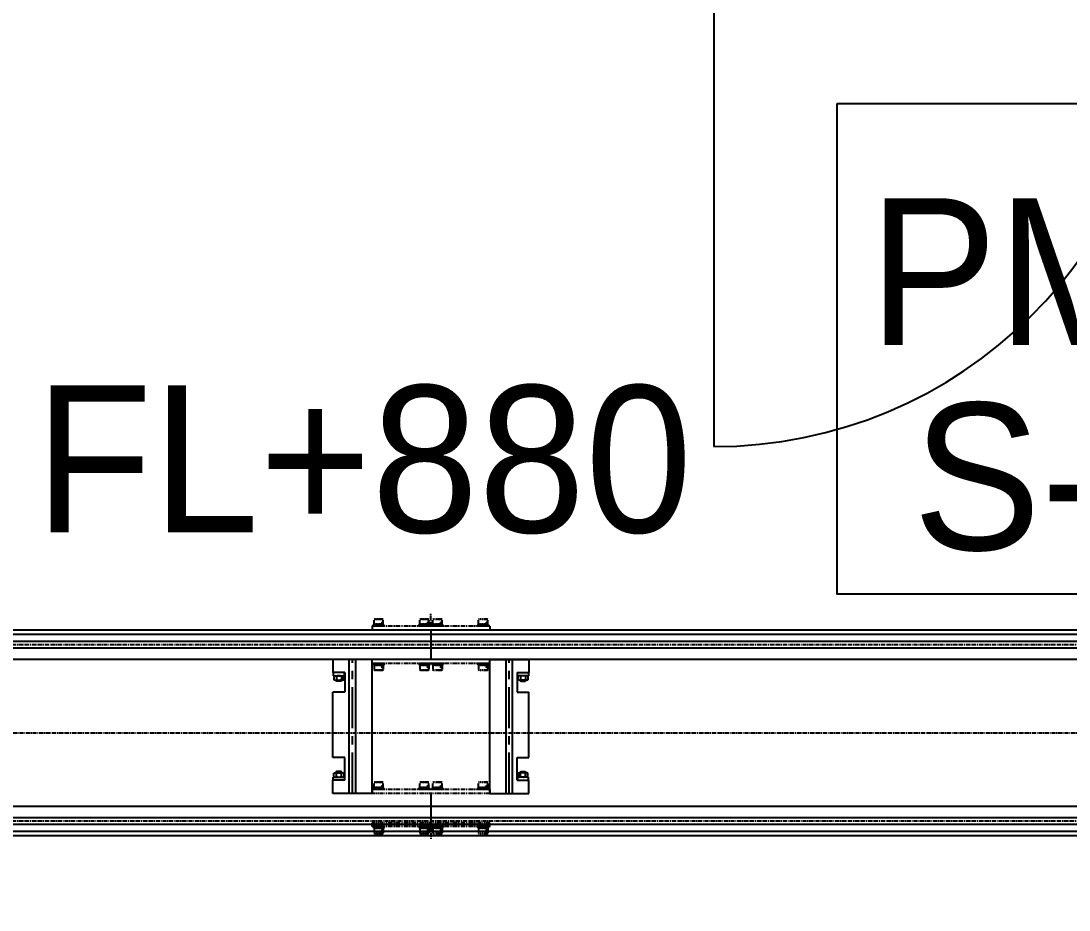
# Model space of a CAD drawing. Header units: inches. Extents: x 0 to 77285, y -118 to 40065.
# Drawn here: x 14637 to 16242, y 23434 to 24796 of the extents above; entities that cross this region are included whole.
import ezdxf

# ---------------------------------------------------------------- set-up
doc = ezdxf.new("R2010")
doc.units = ezdxf.units.IN
doc.header["$LTSCALE"] = 5
doc.header["$MEASUREMENT"] = 0
for name, pattern in [('CENTER', [2, 1.25, -0.25, 0.25, -0.25]), ('CENTERX2', [4, 2.5, -0.5, 0.5, -0.5]), ('PHANTOM', [2.5, 1.25, -0.25, 0.25, -0.25, 0.25, -0.25])]:
    doc.linetypes.add(name, pattern=pattern)
for name, color, linetype in [('11', 1, 'CENTER'), ('66', 6, 'PHANTOM'), ('A', 8, 'Continuous'), ('B', 123, 'Continuous'), ('G', 231, 'Continuous')]:
    doc.layers.add(name, color=color, linetype=linetype)
doc.styles.add('SCI', font='')
doc.styles.get('SCI').set_extended_font_data('Gulim')
doc.dimstyles.new('SCH', dxfattribs={"dimtxt": 2.5, "dimasz": 2, "dimexe": 1.25, "dimexo": 0.625, "dimtad": 1, "dimdec": 8, "dimtxsty": 'SCI', "dimcen": 2.5, "dimclrd": 4, "dimclre": 4, "dimclrt": 7, "dimadec": 8, "dimazin": 2, "dimtfac": 1, "dimtdec": 8, "dimtmove": 0, "dimatfit": 3, "dimfxl": 1, "dimarcsym": 0})

# ---------------------------------------------------------------- blocks, each defined once
blk = doc.blocks.new('A$C9523087c')
for p, q in [((55, 150), (75, 150)), ((55, 90), (55, 150)), ((75, 132), (75, 150)), ((75, 132), (75, 150)), ((75, 132.5), (75, 149.5)), ((75, 149.5), (80, 149.5)), ((75, 149.5), (80, 149.5)), ((80, 149.5), (80, 132.5)), ((80, 149.5), (80, 132.5)), ((80, 146.6), (80, 135.4)), ((80, 146.6), (80, 135.4)), ((80.6, 148.5), (85.9, 148.5)), ((80.6, 148.5), (85.9, 148.5)), ((80.6, 144.8), (85.9, 144.8)), ((80.6, 144.8), (85.9, 144.8)), ((86.5, 146.6), (86.5, 135.4)), ((86.5, 146.6), (86.5, 135.4)), ((87.7, 145), (86.5, 145)), ((87.7, 145), (86.5, 145)), ((87.7, 137), (87.7, 145)), ((88.4, 144.3), (87.7, 145)), ((87.7, 137), (87.7, 145)), ((88.4, 144.3), (87.7, 145)), ((105, 132), (105, 150)), ((205, 150), (105, 150)), ((205, 132), (205, 150)), ((226.6, 144.3), (227.3, 145)), ((226.6, 144.3), (227.3, 145)), ((227.3, 137), (227.3, 145)), ((227.3, 145), (228.5, 145)), ((227.3, 137), (227.3, 145)), ((227.3, 145), (228.5, 145)), ((228.5, 146.6), (228.5, 135.4)), ((228.5, 146.6), (228.5, 135.4)), ((234.4, 148.5), (229.1, 148.5)), ((234.4, 148.5), (229.1, 148.5)), ((234.4, 144.8), (229.1, 144.8)), ((234.4, 144.8), (229.1, 144.8)), ((235, 149.5), (235, 132.5)), ((240, 149.5), (235, 149.5)), ((235, 149.5), (235, 132.5)), ((240, 149.5), (235, 149.5)), ((235, 146.6), (235, 135.4)), ((235, 146.6), (235, 135.4)), ((260, 150), (240, 150)), ((240, 132), (240, 150)), ((240, 132), (240, 150)), ((240, 132.5), (240, 149.5)), ((260, 90), (260, 150)), ((80, 132.5), (75, 132.5)), ((80, 132.5), (75, 132.5)), ((75, 132), (105, 132)), ((80.6, 137.2), (85.9, 137.2)), ((80.6, 137.2), (85.9, 137.2)), ((85.9, 133.5), (80.6, 133.5)), ((85.9, 133.5), (80.6, 133.5)), ((86.5, 144.3), (88.4, 144.3)), ((86.5, 144.3), (88.4, 144.3)), ((86.5, 137.7), (88.4, 137.7)), ((86.5, 137.7), (88.4, 137.7)), ((86.5, 137), (87.7, 137)), ((86.5, 137), (87.7, 137)), ((87.7, 137), (88.4, 137.7)), ((87.7, 137), (88.4, 137.7)), ((88.4, 137.7), (88.4, 144.3)), ((88.4, 137.7), (88.4, 144.3)), ((240, 132), (205, 132)), ((226.6, 137.7), (226.6, 144.3)), ((228.5, 144.3), (226.6, 144.3)), ((226.6, 137.7), (226.6, 144.3)), ((228.5, 144.3), (226.6, 144.3)), ((227.3, 137), (226.6, 137.7)), ((228.5, 137.7), (226.6, 137.7)), ((227.3, 137), (226.6, 137.7)), ((228.5, 137.7), (226.6, 137.7)), ((228.5, 137), (227.3, 137)), ((228.5, 137), (227.3, 137)), ((234.4, 137.2), (229.1, 137.2)), ((234.4, 137.2), (229.1, 137.2)), ((229.1, 133.5), (234.4, 133.5)), ((229.1, 133.5), (234.4, 133.5)), ((235, 132.5), (240, 132.5)), ((235, 132.5), (240, 132.5)), ((260, 90), (55, 90)), ((10, 0), (55, 0)), ((260, 0), (305, 0)), ((55, -90), (55, -150)), ((260, -90), (55, -90)), ((260, -90), (260, -150)), ((75, -132), (75, -150)), ((75, -132), (105, -132)), ((75, -132), (75, -150)), ((75, -132.5), (75, -149.5)), ((80, -132.5), (75, -132.5)), ((80, -132.5), (75, -132.5)), ((80, -149.5), (80, -132.5)), ((80, -149.5), (80, -132.5)), ((80, -146.6), (80, -135.4)), ((80, -146.6), (80, -135.4)), ((85.9, -133.5), (80.6, -133.5)), ((85.9, -133.5), (80.6, -133.5)), ((80.6, -137.2), (85.9, -137.2)), ((80.6, -137.2), (85.9, -137.2)), ((86.5, -146.6), (86.5, -135.4)), ((86.5, -146.6), (86.5, -135.4)), ((86.5, -137), (87.7, -137)), ((86.5, -137), (87.7, -137)), ((86.5, -137.7), (88.4, -137.7)), ((86.5, -137.7), (88.4, -137.7)), ((86.5, -144.3), (88.4, -144.3)), ((86.5, -144.3), (88.4, -144.3)), ((87.7, -137), (87.7, -145)), ((87.7, -137), (88.4, -137.7)), ((87.7, -137), (87.7, -145)), ((87.7, -137), (88.4, -137.7)), ((88.4, -144.3), (87.7, -145)), ((88.4, -144.3), (87.7, -145)), ((88.4, -137.7), (88.4, -144.3)), ((88.4, -137.7), (88.4, -144.3)), ((105, -132), (105, -150)), ((205, -132), (205, -150)), ((240, -132), (205, -132)), ((227.3, -137), (226.6, -137.7)), ((227.3, -137), (226.6, -137.7)), ((226.6, -137.7), (226.6, -144.3)), ((228.5, -137.7), (226.6, -137.7)), ((226.6, -137.7), (226.6, -144.3)), ((228.5, -137.7), (226.6, -137.7)), ((226.6, -144.3), (227.3, -145)), ((228.5, -144.3), (226.6, -144.3)), ((226.6, -144.3), (227.3, -145)), ((228.5, -144.3), (226.6, -144.3)), ((227.3, -137), (227.3, -145)), ((228.5, -137), (227.3, -137)), ((227.3, -137), (227.3, -145)), ((228.5, -137), (227.3, -137)), ((228.5, -146.6), (228.5, -135.4)), ((228.5, -146.6), (228.5, -135.4)), ((229.1, -133.5), (234.4, -133.5)), ((229.1, -133.5), (234.4, -133.5)), ((234.4, -137.2), (229.1, -137.2)), ((234.4, -137.2), (229.1, -137.2)), ((235, -149.5), (235, -132.5)), ((235, -132.5), (240, -132.5)), ((235, -149.5), (235, -132.5)), ((235, -132.5), (240, -132.5)), ((235, -146.6), (235, -135.4)), ((235, -146.6), (235, -135.4)), ((240, -132), (240, -150)), ((240, -132), (240, -150)), ((240, -132.5), (240, -149.5)), ((55, -150), (75, -150)), ((75, -149.5), (80, -149.5)), ((75, -149.5), (80, -149.5)), ((80.6, -144.8), (85.9, -144.8)), ((80.6, -144.8), (85.9, -144.8)), ((80.6, -148.5), (85.9, -148.5)), ((80.6, -148.5), (85.9, -148.5)), ((87.7, -145), (86.5, -145)), ((87.7, -145), (86.5, -145)), ((205, -150), (105, -150)), ((227.3, -145), (228.5, -145)), ((227.3, -145), (228.5, -145)), ((234.4, -144.8), (229.1, -144.8)), ((234.4, -144.8), (229.1, -144.8)), ((234.4, -148.5), (229.1, -148.5)), ((234.4, -148.5), (229.1, -148.5)), ((240, -149.5), (235, -149.5)), ((240, -149.5), (235, -149.5)), ((260, -150), (240, -150))]:
    blk.add_line(p, q)
at = {"color": 252}
for p, q in [((260, 125), (55, 125)), ((260, 115), (55, 115)), ((260, -115), (55, -115)), ((260, -125), (55, -125))]:
    blk.add_line(p, q, dxfattribs=at)
for centre, radius, start, end in [((83.3, 146.6), 3.32, 145.6158, 214.3842), ((83.3, 146.6), 3.32, 145.6158, 214.3842), ((92.4, 141), 12.4, 162.412, 197.588), ((92.4, 141), 12.4, 162.412, 197.588), ((83.2, 146.6), 3.32, 325.6158, 34.3842), ((83.2, 146.6), 3.32, 325.6158, 34.3842), ((74.1, 141), 12.4, 342.412, 17.588), ((74.1, 141), 12.4, 342.412, 17.588), ((231.8, 146.6), 3.32, 145.6158, 214.3842), ((231.8, 146.6), 3.32, 145.6158, 214.3842), ((240.9, 141), 12.4, 162.412, 197.588), ((240.9, 141), 12.4, 162.412, 197.588), ((231.7, 146.6), 3.32, 325.6158, 34.3842), ((231.7, 146.6), 3.32, 325.6158, 34.3842), ((222.6, 141), 12.4, 342.412, 17.588), ((222.6, 141), 12.4, 342.412, 17.588), ((83.3, 135.4), 3.32, 145.6158, 214.3842), ((83.3, 135.4), 3.32, 145.6158, 214.3842), ((83.2, 135.4), 3.32, 325.6158, 34.3842), ((83.2, 135.4), 3.32, 325.6158, 34.3842), ((231.8, 135.4), 3.32, 145.6158, 214.3842), ((231.8, 135.4), 3.32, 145.6158, 214.3842), ((231.7, 135.4), 3.32, 325.6158, 34.3842), ((231.7, 135.4), 3.32, 325.6158, 34.3842), ((83.3, -135.4), 3.32, 145.6158, 214.3842), ((83.3, -135.4), 3.32, 145.6158, 214.3842), ((92.4, -141), 12.4, 162.412, 197.588), ((92.4, -141), 12.4, 162.412, 197.588), ((83.2, -135.4), 3.32, 325.6158, 34.3842), ((83.2, -135.4), 3.32, 325.6158, 34.3842), ((74.1, -141), 12.4, 342.412, 17.588), ((74.1, -141), 12.4, 342.412, 17.588), ((231.8, -135.4), 3.32, 145.6158, 214.3842), ((231.8, -135.4), 3.32, 145.6158, 214.3842), ((240.9, -141), 12.4, 162.412, 197.588), ((240.9, -141), 12.4, 162.412, 197.588), ((231.7, -135.4), 3.32, 325.6158, 34.3842), ((231.7, -135.4), 3.32, 325.6158, 34.3842), ((222.6, -141), 12.4, 342.412, 17.588), ((222.6, -141), 12.4, 342.412, 17.588), ((83.3, -146.6), 3.32, 145.6158, 214.3842), ((83.3, -146.6), 3.32, 145.6158, 214.3842), ((83.2, -146.6), 3.32, 325.6158, 34.3842), ((83.2, -146.6), 3.32, 325.6158, 34.3842), ((231.8, -146.6), 3.32, 145.6158, 214.3842), ((231.8, -146.6), 3.32, 145.6158, 214.3842), ((231.7, -146.6), 3.32, 325.6158, 34.3842), ((231.7, -146.6), 3.32, 325.6158, 34.3842)]:
    blk.add_arc(centre, radius, start, end)
at = {"layer": '11', "linetype": 'CENTERX2', "ltscale": 5}
for p, q in [((260, 120), (55, 120)), ((260, -120), (55, -120))]:
    blk.add_line(p, q, dxfattribs=at)
at = {"layer": '11'}
for p, q in [((4, 0), (-16, 0)), ((311, 0), (331, 0))]:
    blk.add_line(p, q, dxfattribs=at)
at = {"layer": '66'}
for p, q in [((-6.5, 87), (-7, 86.5)), ((-7, 86.5), (-7, 73.5)), ((-6.5, 87), (-6.5, 73)), ((1, 87), (-6.5, 87)), ((-3.2, 87), (-1.2, 84.3)), ((-2.4, 87), (-3.2, 86.3)), ((-1.5, 87), (-2.9, 85.8)), ((-0.6, 87), (-2.5, 85.3)), ((0.3, 87), (-2.2, 84.8)), ((-2.2, 87), (-0.6, 84.7)), ((0.3, 86.1), (-1.8, 84.2)), ((-1.2, 87), (0, 85.3)), ((-0.3, 87), (0.3, 86.1)), ((1, 87), (1, 73)), ((1, 87), (1.5, 86.5)), ((1.5, 87.8), (1.5, 72.2)), ((3, 87.8), (1.5, 87.8)), ((3, 80), (1.5, 81.1)), ((3, 89), (3, 71)), ((4, 89), (3, 89)), ((4, 90), (10, 90)), ((4, 90), (4, -90)), ((4, 89), (4, 71)), ((10, 90), (10, -90)), ((61, 90), (55, 90)), ((55, 90), (55, -90)), ((61, 90), (61, -90)), ((61, 89), (62, 89)), ((61, 89), (61, 71)), ((62, 89), (62, 71)), ((62, 87.8), (63.5, 87.8)), ((62, 80), (63.5, 81.1)), ((63.5, 87.8), (63.5, 72.2)), ((64, 87), (63.5, 86.5)), ((64, 87), (71.5, 87)), ((64, 87), (64, 73)), ((64.7, 87), (67.2, 84.8)), ((65.3, 87), (64.7, 86.1)), ((64.7, 86.1), (66.8, 84.2)), ((66.2, 87), (65, 85.3)), ((65.6, 87), (67.5, 85.3)), ((67.2, 87), (65.6, 84.7)), ((68.2, 87), (66.2, 84.3)), ((66.5, 87), (67.9, 85.8)), ((67.4, 87), (68.2, 86.3)), ((71.5, 87), (71.5, 73)), ((71.5, 87), (72, 86.5)), ((72, 86.5), (72, 73.5)), ((243.5, 87), (243, 86.5)), ((243, 86.5), (243, 73.5)), ((243.5, 87), (243.5, 73)), ((251, 87), (243.5, 87)), ((246.8, 87), (248.8, 84.3)), ((247.6, 87), (246.8, 86.3)), ((248.5, 87), (247.1, 85.8)), ((249.4, 87), (247.5, 85.3)), ((250.3, 87), (247.8, 84.8)), ((247.8, 87), (249.4, 84.7)), ((250.3, 86.1), (248.2, 84.2)), ((248.8, 87), (250, 85.3)), ((249.7, 87), (250.3, 86.1)), ((251, 87), (251, 73)), ((251, 87), (251.5, 86.5)), ((251.5, 87.8), (251.5, 72.2)), ((253, 87.8), (251.5, 87.8)), ((253, 80), (251.5, 81.1)), ((253, 89), (253, 71)), ((254, 89), (253, 89)), ((254, 90), (260, 90)), ((254, 90), (254, -90)), ((254, 89), (254, 71)), ((260, 90), (260, -90)), ((311, 90), (305, 90)), ((305, 90), (305, -90)), ((311, 90), (311, -90)), ((311, 89), (312, 89)), ((311, 89), (311, 71)), ((312, 89), (312, 71)), ((312, 87.8), (313.5, 87.8)), ((312, 80), (313.5, 81.1)), ((313.5, 87.8), (313.5, 72.2)), ((314, 87), (313.5, 86.5)), ((314, 87), (321.5, 87)), ((314, 87), (314, 73)), ((314.7, 87), (317.2, 84.8)), ((315.3, 87), (314.7, 86.1)), ((314.7, 86.1), (316.8, 84.2)), ((316.2, 87), (315, 85.3)), ((315.6, 87), (317.5, 85.3)), ((317.2, 87), (315.6, 84.7)), ((318.2, 87), (316.2, 84.3)), ((316.5, 87), (317.9, 85.8)), ((317.4, 87), (318.2, 86.3)), ((321.5, 87), (321.5, 73)), ((321.5, 87), (322, 86.5)), ((322, 86.5), (322, 73.5)), ((-7, 73.5), (-6.5, 73)), ((1, 73), (-6.5, 73)), ((1, 73), (1.5, 73.5)), ((3, 78.9), (1.5, 80)), ((3, 72.2), (1.5, 72.2)), ((4, 71), (3, 71)), ((61, 71), (62, 71)), ((62, 78.9), (63.5, 80)), ((62, 72.2), (63.5, 72.2)), ((64, 73), (63.5, 73.5)), ((64, 73), (71.5, 73)), ((72, 73.5), (71.5, 73)), ((243, 73.5), (243.5, 73)), ((251, 73), (243.5, 73)), ((251, 73), (251.5, 73.5)), ((253, 78.9), (251.5, 80)), ((253, 72.2), (251.5, 72.2)), ((254, 71), (253, 71)), ((311, 71), (312, 71)), ((312, 78.9), (313.5, 80)), ((312, 72.2), (313.5, 72.2)), ((314, 73), (313.5, 73.5)), ((314, 73), (321.5, 73)), ((322, 73.5), (321.5, 73)), ((-6.5, 17), (-7, 16.5)), ((-7, 16.5), (-7, 3.5)), ((-6.5, 17), (-6.5, 3)), ((1, 17), (-6.5, 17)), ((-3.2, 17), (-1.2, 14.3)), ((-2.4, 17), (-3.2, 16.3)), ((-1.5, 17), (-2.9, 15.8)), ((-0.6, 17), (-2.5, 15.3)), ((0.3, 17), (-2.2, 14.8)), ((-2.2, 17), (-0.6, 14.7)), ((0.3, 16.1), (-1.8, 14.2)), ((-1.2, 17), (0, 15.3)), ((-0.3, 17), (0.3, 16.1)), ((1, 17), (1, 3)), ((1, 17), (1.5, 16.5)), ((1.5, 17.8), (1.5, 2.2)), ((3, 17.8), (1.5, 17.8)), ((3, 19), (3, 1)), ((4, 19), (3, 19)), ((4, 19), (4, 1)), ((61, 19), (62, 19)), ((61, 19), (61, 1)), ((62, 19), (62, 1)), ((62, 17.8), (63.5, 17.8)), ((63.5, 17.8), (63.5, 2.2)), ((64, 17), (63.5, 16.5)), ((64, 17), (71.5, 17)), ((64, 17), (64, 3)), ((64.7, 17), (67.2, 14.8)), ((65.3, 17), (64.7, 16.1)), ((64.7, 16.1), (66.8, 14.2)), ((66.2, 17), (65, 15.3)), ((65.6, 17), (67.5, 15.3)), ((67.2, 17), (65.6, 14.7)), ((68.2, 17), (66.2, 14.3)), ((66.5, 17), (67.9, 15.8)), ((67.4, 17), (68.2, 16.3)), ((71.5, 17), (71.5, 3)), ((71.5, 17), (72, 16.5)), ((72, 16.5), (72, 3.5)), ((243.5, 17), (243, 16.5)), ((243, 16.5), (243, 3.5)), ((243.5, 17), (243.5, 3)), ((251, 17), (243.5, 17)), ((246.8, 17), (248.8, 14.3)), ((247.6, 17), (246.8, 16.3)), ((248.5, 17), (247.1, 15.8)), ((249.4, 17), (247.5, 15.3)), ((250.3, 17), (247.8, 14.8)), ((247.8, 17), (249.4, 14.7)), ((250.3, 16.1), (248.2, 14.2)), ((248.8, 17), (250, 15.3)), ((249.7, 17), (250.3, 16.1)), ((251, 17), (251, 3)), ((251, 17), (251.5, 16.5)), ((251.5, 17.8), (251.5, 2.2)), ((253, 17.8), (251.5, 17.8)), ((253, 19), (253, 1)), ((254, 19), (253, 19)), ((254, 19), (254, 1)), ((311, 19), (312, 19)), ((311, 19), (311, 1)), ((312, 19), (312, 1)), ((312, 17.8), (313.5, 17.8)), ((313.5, 17.8), (313.5, 2.2)), ((314, 17), (313.5, 16.5)), ((314, 17), (321.5, 17)), ((314, 17), (314, 3)), ((314.7, 17), (317.2, 14.8)), ((315.3, 17), (314.7, 16.1)), ((314.7, 16.1), (316.8, 14.2)), ((316.2, 17), (315, 15.3)), ((315.6, 17), (317.5, 15.3)), ((317.2, 17), (315.6, 14.7)), ((318.2, 17), (316.2, 14.3)), ((316.5, 17), (317.9, 15.8)), ((317.4, 17), (318.2, 16.3)), ((321.5, 17), (321.5, 3)), ((321.5, 17), (322, 16.5)), ((322, 16.5), (322, 3.5)), ((-7, 3.5), (-6.5, 3)), ((1, 3), (-6.5, 3)), ((1, 3), (1.5, 3.5)), ((3, 10), (1.5, 11.1)), ((3, 8.9), (1.5, 10)), ((3, 2.2), (1.5, 2.2)), ((4, 1), (3, 1)), ((61, 1), (62, 1)), ((62, 10), (63.5, 11.1)), ((62, 8.9), (63.5, 10)), ((62, 2.2), (63.5, 2.2)), ((64, 3), (63.5, 3.5)), ((64, 3), (71.5, 3)), ((72, 3.5), (71.5, 3)), ((243, 3.5), (243.5, 3)), ((251, 3), (243.5, 3)), ((251, 3), (251.5, 3.5)), ((253, 10), (251.5, 11.1)), ((253, 8.9), (251.5, 10)), ((253, 2.2), (251.5, 2.2)), ((254, 1), (253, 1)), ((311, 1), (312, 1)), ((312, 10), (313.5, 11.1)), ((312, 8.9), (313.5, 10)), ((312, 2.2), (313.5, 2.2)), ((314, 3), (313.5, 3.5)), ((314, 3), (321.5, 3)), ((322, 3.5), (321.5, 3)), ((-6.5, -3), (-7, -3.5)), ((-7, -3.5), (-7, -16.5)), ((-6.5, -3), (-6.5, -17)), ((1, -3), (-6.5, -3)), ((-3.2, -3), (-1.2, -5.7)), ((-2.4, -3), (-3.2, -3.7)), ((-1.5, -3), (-2.9, -4.2)), ((-0.6, -3), (-2.5, -4.7)), ((0.3, -3), (-2.2, -5.2)), ((-2.2, -3), (-0.6, -5.3)), ((0.3, -3.9), (-1.8, -5.8)), ((-1.2, -3), (0, -4.7)), ((-0.3, -3), (0.3, -3.9)), ((1, -3), (1, -17)), ((1, -3), (1.5, -3.5)), ((1.5, -2.2), (1.5, -17.8)), ((3, -2.2), (1.5, -2.2)), ((3, -10), (1.5, -8.9)), ((3, -11.1), (1.5, -10)), ((3, -1), (3, -19)), ((4, -1), (3, -1)), ((4, -1), (4, -19)), ((61, -1), (62, -1)), ((61, -1), (61, -19)), ((62, -1), (62, -19)), ((62, -2.2), (63.5, -2.2)), ((62, -10), (63.5, -8.9)), ((62, -11.1), (63.5, -10)), ((63.5, -2.2), (63.5, -17.8)), ((64, -3), (63.5, -3.5)), ((64, -3), (71.5, -3)), ((64, -3), (64, -17)), ((64.7, -3), (67.2, -5.2)), ((65.3, -3), (64.7, -3.9)), ((64.7, -3.9), (66.8, -5.8)), ((66.2, -3), (65, -4.7)), ((65.6, -3), (67.5, -4.7)), ((67.2, -3), (65.6, -5.3)), ((68.2, -3), (66.2, -5.7)), ((66.5, -3), (67.9, -4.2)), ((67.4, -3), (68.2, -3.7)), ((71.5, -3), (71.5, -17)), ((71.5, -3), (72, -3.5)), ((72, -3.5), (72, -16.5)), ((243.5, -3), (243, -3.5)), ((243, -3.5), (243, -16.5)), ((243.5, -3), (243.5, -17)), ((251, -3), (243.5, -3)), ((246.8, -3), (248.8, -5.7)), ((247.6, -3), (246.8, -3.7)), ((248.5, -3), (247.1, -4.2)), ((249.4, -3), (247.5, -4.7)), ((250.3, -3), (247.8, -5.2)), ((247.8, -3), (249.4, -5.3)), ((250.3, -3.9), (248.2, -5.8)), ((248.8, -3), (250, -4.7)), ((249.7, -3), (250.3, -3.9)), ((251, -3), (251, -17)), ((251, -3), (251.5, -3.5)), ((251.5, -2.2), (251.5, -17.8)), ((253, -2.2), (251.5, -2.2)), ((253, -10), (251.5, -8.9)), ((253, -11.1), (251.5, -10)), ((253, -1), (253, -19)), ((254, -1), (253, -1)), ((254, -1), (254, -19)), ((311, -1), (312, -1)), ((311, -1), (311, -19)), ((312, -1), (312, -19)), ((312, -2.2), (313.5, -2.2)), ((312, -10), (313.5, -8.9)), ((312, -11.1), (313.5, -10)), ((313.5, -2.2), (313.5, -17.8)), ((314, -3), (313.5, -3.5)), ((314, -3), (321.5, -3)), ((314, -3), (314, -17)), ((314.7, -3), (317.2, -5.2)), ((315.3, -3), (314.7, -3.9)), ((314.7, -3.9), (316.8, -5.8)), ((316.2, -3), (315, -4.7)), ((315.6, -3), (317.5, -4.7)), ((317.2, -3), (315.6, -5.3)), ((318.2, -3), (316.2, -5.7)), ((316.5, -3), (317.9, -4.2)), ((317.4, -3), (318.2, -3.7)), ((321.5, -3), (321.5, -17)), ((321.5, -3), (322, -3.5)), ((322, -3.5), (322, -16.5)), ((-7, -16.5), (-6.5, -17)), ((1, -17), (-6.5, -17)), ((1, -17), (1.5, -16.5)), ((3, -17.8), (1.5, -17.8)), ((4, -19), (3, -19)), ((61, -19), (62, -19)), ((62, -17.8), (63.5, -17.8)), ((64, -17), (63.5, -16.5)), ((64, -17), (71.5, -17)), ((72, -16.5), (71.5, -17)), ((243, -16.5), (243.5, -17)), ((251, -17), (243.5, -17)), ((251, -17), (251.5, -16.5)), ((253, -17.8), (251.5, -17.8)), ((254, -19), (253, -19)), ((311, -19), (312, -19)), ((312, -17.8), (313.5, -17.8)), ((314, -17), (313.5, -16.5)), ((314, -17), (321.5, -17)), ((322, -16.5), (321.5, -17)), ((-6.5, -73), (-7, -73.5)), ((-7, -73.5), (-7, -86.5)), ((-6.5, -73), (-6.5, -87)), ((1, -73), (-6.5, -73)), ((-3.2, -73), (-1.2, -75.7)), ((-2.4, -73), (-3.2, -73.7)), ((-1.5, -73), (-2.9, -74.2)), ((-0.6, -73), (-2.5, -74.7)), ((0.3, -73), (-2.2, -75.2)), ((-2.2, -73), (-0.6, -75.3)), ((0.3, -73.9), (-1.8, -75.8)), ((-1.2, -73), (0, -74.7)), ((-0.3, -73), (0.3, -73.9)), ((1, -73), (1, -87)), ((1, -73), (1.5, -73.5)), ((1.5, -72.2), (1.5, -87.8)), ((3, -72.2), (1.5, -72.2)), ((3, -80), (1.5, -78.9)), ((3, -81.1), (1.5, -80)), ((3, -71), (3, -89)), ((4, -71), (3, -71)), ((4, -71), (4, -89)), ((61, -71), (62, -71)), ((61, -71), (61, -89)), ((62, -71), (62, -89)), ((62, -72.2), (63.5, -72.2)), ((62, -80), (63.5, -78.9)), ((62, -81.1), (63.5, -80)), ((63.5, -72.2), (63.5, -87.8)), ((64, -73), (63.5, -73.5)), ((64, -73), (71.5, -73)), ((64, -73), (64, -87)), ((64.7, -73), (67.2, -75.2)), ((65.3, -73), (64.7, -73.9)), ((64.7, -73.9), (66.8, -75.8)), ((66.2, -73), (65, -74.7)), ((65.6, -73), (67.5, -74.7)), ((67.2, -73), (65.6, -75.3)), ((68.2, -73), (66.2, -75.7)), ((66.5, -73), (67.9, -74.2)), ((67.4, -73), (68.2, -73.7)), ((71.5, -73), (71.5, -87)), ((71.5, -73), (72, -73.5)), ((72, -73.5), (72, -86.5)), ((243.5, -73), (243, -73.5)), ((243, -73.5), (243, -86.5)), ((243.5, -73), (243.5, -87)), ((251, -73), (243.5, -73)), ((246.8, -73), (248.8, -75.7)), ((247.6, -73), (246.8, -73.7)), ((248.5, -73), (247.1, -74.2)), ((249.4, -73), (247.5, -74.7)), ((250.3, -73), (247.8, -75.2)), ((247.8, -73), (249.4, -75.3)), ((250.3, -73.9), (248.2, -75.8)), ((248.8, -73), (250, -74.7)), ((249.7, -73), (250.3, -73.9)), ((251, -73), (251, -87)), ((251, -73), (251.5, -73.5)), ((251.5, -72.2), (251.5, -87.8)), ((253, -72.2), (251.5, -72.2)), ((253, -80), (251.5, -78.9)), ((253, -81.1), (251.5, -80)), ((253, -71), (253, -89)), ((254, -71), (253, -71)), ((254, -71), (254, -89)), ((311, -71), (312, -71)), ((311, -71), (311, -89)), ((312, -71), (312, -89)), ((312, -72.2), (313.5, -72.2)), ((312, -80), (313.5, -78.9)), ((312, -81.1), (313.5, -80)), ((313.5, -72.2), (313.5, -87.8)), ((314, -73), (313.5, -73.5)), ((314, -73), (321.5, -73)), ((314, -73), (314, -87)), ((314.7, -73), (317.2, -75.2)), ((315.3, -73), (314.7, -73.9)), ((314.7, -73.9), (316.8, -75.8)), ((316.2, -73), (315, -74.7)), ((315.6, -73), (317.5, -74.7)), ((317.2, -73), (315.6, -75.3)), ((318.2, -73), (316.2, -75.7)), ((316.5, -73), (317.9, -74.2)), ((317.4, -73), (318.2, -73.7)), ((321.5, -73), (321.5, -87)), ((321.5, -73), (322, -73.5)), ((322, -73.5), (322, -86.5)), ((-7, -86.5), (-6.5, -87)), ((1, -87), (-6.5, -87)), ((1, -87), (1.5, -86.5)), ((3, -87.8), (1.5, -87.8)), ((4, -89), (3, -89)), ((4, -90), (10, -90)), ((61, -90), (55, -90)), ((61, -89), (62, -89)), ((62, -87.8), (63.5, -87.8)), ((64, -87), (63.5, -86.5)), ((64, -87), (71.5, -87)), ((72, -86.5), (71.5, -87)), ((243, -86.5), (243.5, -87)), ((251, -87), (243.5, -87)), ((251, -87), (251.5, -86.5)), ((253, -87.8), (251.5, -87.8)), ((254, -89), (253, -89)), ((254, -90), (260, -90)), ((311, -90), (305, -90)), ((311, -89), (312, -89)), ((312, -87.8), (313.5, -87.8)), ((314, -87), (313.5, -86.5)), ((314, -87), (321.5, -87)), ((322, -86.5), (321.5, -87))]:
    blk.add_line(p, q, dxfattribs=at)
blk = doc.blocks.new('A$C2eb6e688')
for p, q in [((-157.5, -277), (-157.5, -5252)), ((-112.5, -277), (-112.5, -5252)), ((112.5, -277), (112.5, -5252)), ((157.5, -277), (157.5, -5252))]:
    blk.add_line(p, q)
at = {"layer": '11'}
for p, q in [((-135, -277), (-135, -5252)), ((0, -5252), (0, -277)), ((135, -277), (135, -5252))]:
    blk.add_line(p, q, dxfattribs=at)
at = {"layer": 'B'}
for p, q in [((-140.2, -277), (-140.2, -5252)), ((-129.9, -277), (-129.9, -5252)), ((129.8, -277), (129.8, -5252)), ((140.1, -277), (140.1, -5252))]:
    blk.add_line(p, q, dxfattribs=at)
at = {"layer": 'G'}
for p, q in [((-151, -277), (-151, -5252)), ((151, -277), (151, -5252))]:
    blk.add_line(p, q, dxfattribs=at)
blk.add_blockref('A$C9523087c', (-167.5, -2712))
blk = doc.blocks.new('A$Cc399747e')
blk.add_line((1585.7, 1442.4), (1585.7, 2132.4))
blk.add_arc((1585.7, 1442.4), 690, 90, 179.2859)
blk = doc.blocks.new('*D366')
at = {"color": 4, "lineweight": -2, "transparency": 16777216}
for p, q in [((12554.6, 23925.6), (12554.6, 28076.1)), ((17979.6, 23925.1), (17979.6, 28076.1)), ((12714.6, 27976.1), (17819.6, 27976.1))]:
    blk.add_line(p, q, dxfattribs=at)
at = {"color": 4, "transparency": 16777216}
for points in [[(12714.6, 28002.8), (12714.6, 27949.5), (12554.6, 27976.1)], [(17819.6, 28002.8), (17819.6, 27949.5), (17979.6, 27976.1)]]:
    blk.add_solid(points, dxfattribs=at)
at = {"layer": 'Defpoints', "color": 0, "transparency": 16777216}
for p in [(17979.6, 27976.1), (12554.6, 23875.6), (17979.6, 23875.1)]:
    blk.add_point(p, dxfattribs=at)
at = {"color": 7, "transparency": 16777216, "insert": (15267.1, 28128.8), "char_height": 200, "attachment_point": 5, "style": 'SCI'}
blk.add_mtext('5425', dxfattribs=at)
blk = doc.blocks.new('*D367')
at = {"color": 4, "lineweight": -2, "transparency": 16777216}
for p, q in [((12554.6, 23925.6), (12554.6, 29140.7)), ((21064.6, 23433.1), (21064.6, 29140.7)), ((12714.6, 29040.7), (20904.6, 29040.7))]:
    blk.add_line(p, q, dxfattribs=at)
at = {"color": 4, "transparency": 16777216}
for points in [[(12714.6, 29067.3), (12714.6, 29014), (12554.6, 29040.7)], [(20904.6, 29067.3), (20904.6, 29014), (21064.6, 29040.7)]]:
    blk.add_solid(points, dxfattribs=at)
at = {"layer": 'Defpoints', "color": 0, "transparency": 16777216}
for p in [(21064.6, 29040.7), (12554.6, 23875.6), (21064.6, 23383.1)]:
    blk.add_point(p, dxfattribs=at)
at = {"color": 7, "transparency": 16777216, "insert": (16809.6, 29193.5), "char_height": 200, "attachment_point": 5, "style": 'SCI'}
blk.add_mtext('8510', dxfattribs=at)
blk = doc.blocks.new('*D374')
at = {"color": 4, "lineweight": -2, "transparency": 16777216}
for p, q in [((12554.6, 23925.6), (12554.6, 30215.9)), ((37924.6, 23433.1), (37924.6, 30215.9)), ((12714.6, 30115.9), (37764.6, 30115.9))]:
    blk.add_line(p, q, dxfattribs=at)
at = {"color": 4, "transparency": 16777216}
for points in [[(12714.6, 30142.5), (12714.6, 30089.2), (12554.6, 30115.9)], [(37764.6, 30142.5), (37764.6, 30089.2), (37924.6, 30115.9)]]:
    blk.add_solid(points, dxfattribs=at)
at = {"layer": 'Defpoints', "color": 0, "transparency": 16777216}
for p in [(37924.6, 30115.9), (12554.6, 23875.6), (37924.6, 23383.1)]:
    blk.add_point(p, dxfattribs=at)
at = {"color": 7, "transparency": 16777216, "insert": (25239.6, 30268.5), "char_height": 200, "attachment_point": 5, "style": 'SCI'}
blk.add_mtext('25370', dxfattribs=at)

msp = doc.modelspace()

# ---------------------------------------------------------------- linework, layer by layer
at = {"color": 3}
msp.add_lwpolyline([(15886.83757903, 24669.86221492), (17081.84668033, 24669.86221492), (17081.84668033, 23918.182088), (15886.83757903, 23918.182088)], close=True, dxfattribs=at)

# ---------------------------------------------------------------- block references
at = {"rotation": 270}
msp.add_blockref('A$C2eb6e688', (17976.6497809, 23705.55047629), dxfattribs=at)
at = {"layer": 'A', "rotation": 180}
msp.add_blockref('A$Cc399747e', (17283.44187244, 26276.55060516), dxfattribs=at)

# ---------------------------------------------------------------- texts
at = {"color": 3, "style": 'SCI'}
for s, p in [('PM-DV', (15935.4164531, 24299.52001899)), ('S-01', (16002.37203836, 23985.96197292))]:
    msp.add_text(s, height=225, dxfattribs=at).set_placement(p)
at = {"color": 2, "style": 'SCI'}
msp.add_text('FL+880', height=225, dxfattribs=at).set_placement((14658.16480706, 24012.75007468))

# ---------------------------------------------------------------- dimensions: what is measured, and where the dimension line sits
for base, p2, picture, middle in [((37924.649780898, 30115.8761734788), (37924.649780898, 23383.0504762948), '*D374', (25239.649780898, 30268.5392893244)), ((21064.649780898, 29040.6754827387), (21064.649780898, 23383.0504762948), '*D367', (16809.649780898, 29193.4717543765)), ((17979.649780898, 27976.1433020648), (17979.649780898, 23875.0504762948), '*D366', (15267.149780898, 28128.8064179103))]:
    dim = msp.add_linear_dim(base=base, p1=(12554.649780898, 23875.5504762968), p2=p2, dimstyle='SCH', override={"dimscale": 80})
    dim.commit()
    dim.dimension.update_dxf_attribs({"geometry": picture, "text_midpoint": middle})

doc.saveas('drawing.dxf')
